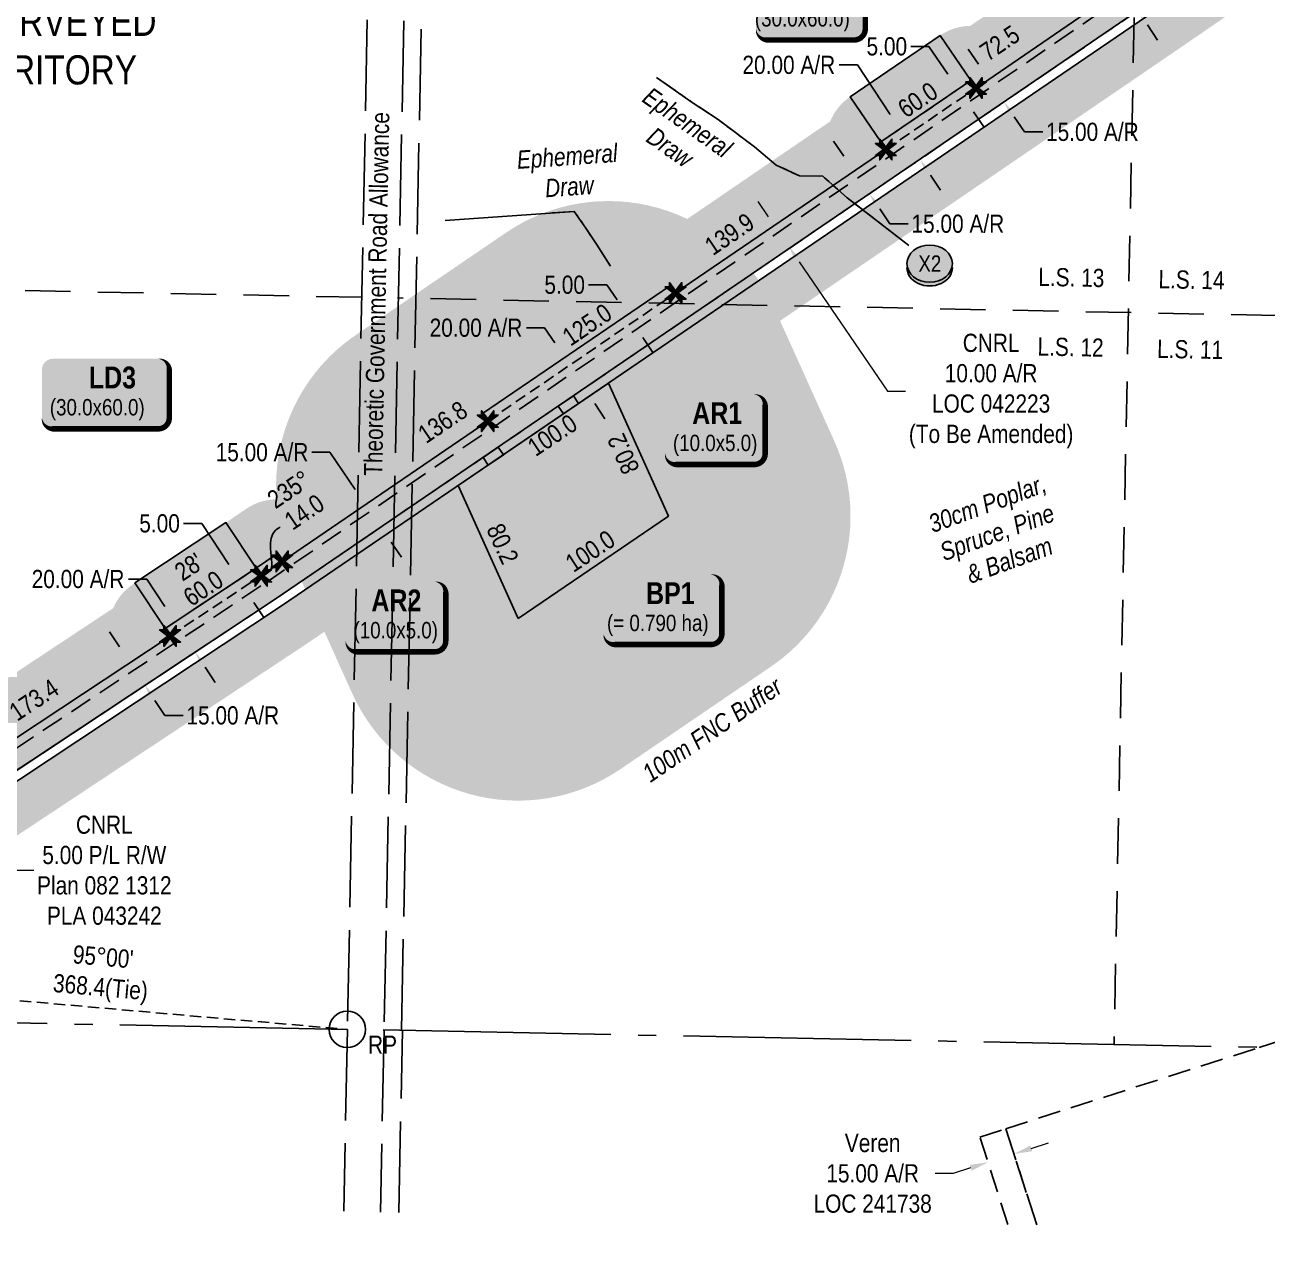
# Model space of a CAD drawing. Extents: x 410066 to 414393, y 6050610 to 6052437.
# Drawn here: x 410792 to 411474, y 6050610 to 6051281 of the extents above; entities that cross this region are included whole.
import ezdxf
from ezdxf.enums import TextEntityAlignment as Align

# ---------------------------------------------------------------- set-up
doc = ezdxf.new("R2010")
doc.units = 0
doc.header["$LTSCALE"] = 5
doc.header["$PDSIZE"] = 0.5
for name, pattern in [('foc-ACCESSROAD', [3.75, 2.5, -1.25]), ('foc-LSD', [8, 5, -3]), ('foc-QUARTERLINE', [33, 25, -3, 2, -3]), ('foc-TIELINE', [1.875, 1.25, -0.625]), ('foc-TOPO-ephemeral', [6.25, 3.125, -0.625, 0.625, -0.625, 0.625, -0.625]), ('foc-TRAV', [1.875, 1.25, -0.625]), ('foc-UNSURVEYED', [12.5, 10, -2.5])]:
    doc.linetypes.add(name, pattern=pattern)
doc.layers.get('Defpoints').update_dxf_attribs({"color": 9})
for name, color, linetype in [('35', 37, 'Continuous'), ('C-AR', 13, 'foc-ACCESSROAD'), ('C-RW', 13, 'Continuous'), ('F-AR', 190, 'foc-ACCESSROAD'), ('F-WS', 190, 'foc-ACCESSROAD'), ('L-BD', 7, 'Continuous'), ('L-BD1', 253, 'Continuous'), ('L-DESC', 3, 'Continuous'), ('L-MON', 1, 'Continuous'), ('L-QSEC', 8, 'foc-QUARTERLINE'), ('L-ROAD-T', 7, 'Continuous'), ('L-SECTION-LSD', 7, 'foc-LSD'), ('L-TIE', 7, 'foc-TIELINE'), ('L-USEC', 7, 'foc-UNSURVEYED'), ('P-BUFFER-H 30m', 51, 'Continuous'), ('P-BUFFER-T', 40, 'Continuous'), ('P-CROSSINGS', 250, 'Continuous'), ('P-PROPOSED', 10, 'Continuous'), ('P-PROPOSED-H', 21, 'Continuous'), ('P-TEMP-BLOCKS', 250, 'Continuous'), ('P-TEMP-H', 41, 'Continuous'), ('P-TEMP_BORROW PIT', 46, 'Continuous'), ('P-TEMP_LOG DECK', 46, 'Continuous'), ('P-TRAV', 4, 'foc-TRAV'), ('P-TXT', 4, 'Continuous'), ('P-WORKAREA', 113, 'Continuous'), ('P-WORKAREA-H', 111, 'Continuous'), ('T-BUSH-T', 110, 'Continuous'), ('T-DRAW', 143, 'foc-TOPO-ephemeral'), ('T-WATER', 160, 'Continuous')]:
    doc.layers.add(name, color=color, linetype=linetype)
for name, color, linetype, lineweight in [('C-AR-T', 13, 'Continuous', 9), ('C-RW-T', 13, 'Continuous', 9), ('F-AR-T', 190, 'Continuous', 9)]:
    doc.layers.add(name, color=color, linetype=linetype, lineweight=lineweight)
doc.styles.add('100L', font='ARIALN.TTF', dxfattribs={"height": 11})
doc.styles.add('80', font='ARIALN.TTF', dxfattribs={"height": 10})
doc.styles.add('80CG', font='ARIALN.TTF', dxfattribs={"height": 10})
doc.styles.add('80L', font='ARIALN.TTF', dxfattribs={"height": 10})
doc.styles.add('BOLD', font='ARIALNB.TTF')
doc.styles.add('Crossing', font='ARIALN.TTF', dxfattribs={"height": 10})
doc.styles.add('foc-LtypeFont', font='ARIALN.TTF', dxfattribs={"height": 7.35})
doc.linetypes.add('foc-TOPO-flowdirection-NOLINE', pattern='A,0,[">",foc-LtypeFont,S=0.3,R=0,X=0,Y=-0.945],-20,[">",foc-LtypeFont,S=0.3,R=0,X=0,Y=-0.945],0', length=20)
doc.dimstyles.new('Compass 5 000', dxfattribs={"dimscale": 5, "dimtxt": 9, "dimasz": 2, "dimexe": 0.2, "dimexo": 0.0625, "dimgap": 0.5, "dimtad": 0, "dimtih": 1, "dimtoh": 1, "dimzin": 0, "dimdsep": 46, "dimtxsty": '80CG', "dimcen": 0.1, "dimse1": 1, "dimse2": 1, "dimclrd": 256, "dimclrt": 256, "dimaunit": 1, "dimadec": 4, "dimazin": 0, "dimtfac": 0.06, "dimtofl": 0, "dimtmove": 0, "dimatfit": 1, "dimfxl": 0.2, "dimtolj": 1, "dimtzin": 0, "dimlwd": -1, "dimarcsym": 0})

# ---------------------------------------------------------------- blocks, each defined once
blk = doc.blocks.new('*U419')
at = {"layer": '35', "color": 3}
blk.add_circle((0, 0), 10, dxfattribs=at)
at = {"layer": '35', "color": 3, "style": '80'}
blk.add_attdef('RP_001', (11.42, -13.41), '', height=10, dxfattribs=at)
blk = doc.blocks.new('*D420')
at = {"layer": 'C-AR-T', "transparency": 16777216}
for p, q in [((411200.3, 6051175.63), (411194.67, 6051183.9)), ((411217.2, 6051150.85), (411265.61, 6051079.84)), ((411265.61, 6051079.84), (411275.61, 6051079.84))]:
    blk.add_line(p, q, dxfattribs=at)
for points in [[(411201.68, 6051176.57), (411198.92, 6051174.69), (411205.93, 6051167.37)], [(411218.58, 6051151.79), (411215.82, 6051149.91), (411211.57, 6051159.11)]]:
    blk.add_solid(points, dxfattribs=at)
at = {"layer": 'Defpoints', "color": 0, "transparency": 16777216}
for p in [(411266.15, 6051208.42), (411271.78, 6051200.16), (411205.93, 6051167.37)]:
    blk.add_point(p, dxfattribs=at)
at = {"layer": 'C-AR-T', "transparency": 16777216, "insert": (411322.62, 6051079.84), "char_height": 10, "attachment_point": 5, "style": '80CG'}
blk.add_mtext('\\A1;CNRL\\P10.00 A/R\\PLOC 042223\\P(To Be Amended)', dxfattribs=at)
blk = doc.blocks.new('*D421')
at = {"layer": 'C-RW-T', "transparency": 16777216}
for p, q in [((411517.27, 6051379.37), (411511.63, 6051387.63)), ((411531.35, 6051358.71), (411541.46, 6051343.88)), ((411541.46, 6051343.88), (411551.46, 6051343.88))]:
    blk.add_line(p, q, dxfattribs=at)
for points in [[(411518.64, 6051380.3), (411515.89, 6051378.43), (411522.9, 6051371.1)], [(411532.73, 6051359.65), (411529.97, 6051357.77), (411525.72, 6051366.97)]]:
    blk.add_solid(points, dxfattribs=at)
at = {"layer": 'Defpoints', "color": 0, "transparency": 16777216}
for p in [(411522.9, 6051371.1), (411340.46, 6051246.73), (411343.27, 6051242.6)]:
    blk.add_point(p, dxfattribs=at)
at = {"layer": 'C-RW-T', "transparency": 16777216, "insert": (411590.16, 6051343.88), "char_height": 10, "attachment_point": 5, "style": '80CG'}
blk.add_mtext('\\A1;CNRL\\P5.00 P/L R/W\\PPlan 082 1312\\PPLA 043242', dxfattribs=at)
blk = doc.blocks.new('*D440')
at = {"layer": 'C-RW-T', "transparency": 16777216}
for p, q in [((410754.96, 6050862.56), (410749.27, 6050870.79)), ((410769.17, 6050841.99), (410786.71, 6050816.61)), ((410786.71, 6050816.61), (410796.71, 6050816.61))]:
    blk.add_line(p, q, dxfattribs=at)
for points in [[(410756.33, 6050863.51), (410753.59, 6050861.61), (410760.64, 6050854.33)], [(410770.54, 6050842.94), (410767.8, 6050841.04), (410763.49, 6050850.22)]]:
    blk.add_solid(points, dxfattribs=at)
at = {"layer": 'Defpoints', "color": 0, "transparency": 16777216}
for p in [(410771.89, 6050862.11), (410774.74, 6050858), (410760.64, 6050854.33)]:
    blk.add_point(p, dxfattribs=at)
at = {"layer": 'C-RW-T', "transparency": 16777216, "insert": (410835.42, 6050816.61), "char_height": 10, "attachment_point": 5, "style": '80CG'}
blk.add_mtext('\\A1;CNRL \\P5.00 P/L R/W\\PPlan 082 1312\\PPLA 043242', dxfattribs=at)
blk = doc.blocks.new('*D441')
at = {"layer": 'Defpoints', "color": 0, "transparency": 16777216}
for p in [(411320.9, 6050656.21), (411322.65, 6050650.76), (411336.92, 6050655.34)]:
    blk.add_point(p, dxfattribs=at)
at = {"layer": 'F-AR-T', "transparency": 16777216}
for p, q in [((411344.7, 6050663.85), (411354.22, 6050666.9)), ((411311.38, 6050653.15), (411301.86, 6050650.09)), ((411301.86, 6050650.09), (411291.86, 6050650.09))]:
    blk.add_line(p, q, dxfattribs=at)
for points in [[(411344.19, 6050665.43), (411345.21, 6050662.26), (411335.17, 6050660.79)], [(411310.87, 6050654.74), (411311.89, 6050651.56), (411320.9, 6050656.21)]]:
    blk.add_solid(points, dxfattribs=at)
at = {"layer": 'F-AR-T', "transparency": 16777216, "insert": (411257.54, 6050650.09), "char_height": 10, "attachment_point": 5, "style": '80CG'}
blk.add_mtext('\\A1;Veren\\P15.00 A/R\\PLOC 241738', dxfattribs=at)
blk = doc.blocks.new('*D444')
at = {"layer": 'Defpoints', "color": 0, "transparency": 16777216}
for p in [(411358.67, 6051276.62), (411367.12, 6051264.22), (411321.25, 6051251.13)]:
    blk.add_point(p, dxfattribs=at)
at = {"layer": 'P-TXT', "transparency": 16777216}
for p, q in [((411315.62, 6051259.4), (411309.99, 6051267.66)), ((411335.33, 6051230.46), (411340.96, 6051222.2)), ((411340.96, 6051222.2), (411350.96, 6051222.2))]:
    blk.add_line(p, q, dxfattribs=at)
for points in [[(411317, 6051260.34), (411314.25, 6051258.46), (411321.25, 6051251.13)], [(411336.71, 6051231.4), (411333.96, 6051229.53), (411329.7, 6051238.73)]]:
    blk.add_solid(points, dxfattribs=at)
at = {"layer": 'P-TXT', "transparency": 16777216, "insert": (411378.25, 6051222.2), "char_height": 10, "attachment_point": 5, "style": '80CG'}
blk.add_mtext('\\A1;15.00 A/R', dxfattribs=at)
blk = doc.blocks.new('*D445')
at = {"layer": 'Defpoints', "color": 0, "transparency": 16777216}
for p in [(410900.66, 6050965.01), (410909.04, 6050952.37), (410849.27, 6050930.94)]:
    blk.add_point(p, dxfattribs=at)
at = {"layer": 'P-TXT', "transparency": 16777216}
for p, q in [((410843.75, 6050939.27), (410838.22, 6050947.6)), ((410863.18, 6050909.96), (410868.71, 6050901.63)), ((410868.71, 6050901.63), (410878.71, 6050901.63))]:
    blk.add_line(p, q, dxfattribs=at)
for points in [[(410845.14, 6050940.19), (410842.36, 6050938.35), (410849.27, 6050930.94)], [(410864.57, 6050910.88), (410861.79, 6050909.04), (410857.66, 6050918.3)]]:
    blk.add_solid(points, dxfattribs=at)
at = {"layer": 'P-TXT', "transparency": 16777216, "insert": (410905.99, 6050901.63), "char_height": 10, "attachment_point": 5, "style": '80CG'}
blk.add_mtext('\\A1;15.00 A/R', dxfattribs=at)
blk = doc.blocks.new('*U472')
at = {"true_color": 0xff8aff}
h = blk.add_hatch(color=211, dxfattribs=at)
edge = h.paths.add_edge_path()
edge.add_line((-24, -20), (24, -20))
edge.add_arc((24, -14), 6, 270, 360)
edge.add_line((30, -14), (30, 12.5))
edge.add_arc((24, 12.5), 6, 0, 90)
edge.add_line((24, 18.5), (-24, 18.5))
edge.add_arc((-24, 12.5), 6, 90, 180)
edge.add_line((-30, 12.5), (-30, -14))
edge.add_arc((-24, -14), 6, 180, 270)
at = {"color": 250, "flags": 128}
blk.add_lwpolyline([(-24, -20, 3, 3, 0), (24, -20, 3, 3, 0.414214), (30, -14, 3, 3, 0), (30, 12.5, 3, 0, 0.414214), (24, 18.5, 0, 0, 0), (-24, 18.5, 0, 0, 0.414214), (-30, 12.5, 0, 0, 0), (-30, -14, 0, 3, 0.414214)], format="xyseb", close=True, dxfattribs=at)
at = {"flags": 128}
blk.add_lwpolyline([(-23.25, -6.17, 0, 7.5, 0), (0, 0, 0, 0, 0)], format="xyseb", dxfattribs=at)
at = {"color": 250}
for tag, p, height, style in [('TEMP_AREA_W1_001', (-9.21, 2.24), 12, 'BOLD'), ('ENTER_TEXT_001', (-30.66, -12.62), 9, '80')]:
    blk.add_attdef(tag, p, '', height=height, dxfattribs=dict(at, style=style))
blk = doc.blocks.new('*U454')
at = {"true_color": 0xff8aff}
h = blk.add_hatch(color=211, dxfattribs=at)
edge = h.paths.add_edge_path()
edge.add_line((-29, -20), (29, -20))
edge.add_arc((29, -14), 6, 270, 360)
edge.add_line((35, -14), (35, 12.5))
edge.add_arc((29, 12.5), 6, 0, 90)
edge.add_line((29, 18.5), (-29, 18.5))
edge.add_arc((-29, 12.5), 6, 90, 180)
edge.add_line((-35, 12.5), (-35, -14))
edge.add_arc((-29, -14), 6, 180, 270)
at = {"color": 250, "flags": 128}
blk.add_lwpolyline([(-29, -20, 3, 3, 0), (29, -20, 3, 3, 0.414214), (35, -14, 3, 3, 0), (35, 12.5, 3, 0, 0.414214), (29, 18.5, 0, 0, 0), (-29, 18.5, 0, 0, 0.414214), (-35, 12.5, 0, 0, 0), (-35, -14, 0, 3, 0.414214)], format="xyseb", close=True, dxfattribs=at)
at = {"flags": 128}
blk.add_lwpolyline([(-23.25, -6.17, 0, 7.5, 0), (0, 0, 0, 0, 0)], format="xyseb", dxfattribs=at)
at = {"color": 250}
for tag, p, height, style in [('TEMP_AREA_W1_001', (-9.21, 2.24), 12, 'BOLD'), ('ENTER_TEXT_001', (-30.66, -12.62), 9, '80')]:
    blk.add_attdef(tag, p, '', height=height, dxfattribs=dict(at, style=style))
blk = doc.blocks.new('*U464')
h = blk.add_hatch(color=111)
edge = h.paths.add_edge_path()
edge.add_line((-21.5, -20), (21.5, -20))
edge.add_arc((21.5, -14), 6, 270, 360)
edge.add_line((27.5, -14), (27.5, 12.5))
edge.add_arc((21.5, 12.5), 6, 0, 90)
edge.add_line((21.5, 18.5), (-21.5, 18.5))
edge.add_arc((-21.5, 12.5), 6, 90, 180)
edge.add_line((-27.5, 12.5), (-27.5, -14))
edge.add_arc((-21.5, -14), 6, 180, 270)
at = {"flags": 128}
blk.add_lwpolyline([(-80.93, 12.66, 0, 7.5, 0), (0, 0, 0, 0, 0)], format="xyseb", dxfattribs=at)
at = {"color": 250, "flags": 128}
blk.add_lwpolyline([(-21.5, -20, 3, 3, 0), (21.5, -20, 3, 3, 0.414214), (27.5, -14, 3, 3, 0), (27.5, 12.5, 3, 0, 0.414214), (21.5, 18.5, 0, 0, 0), (-21.5, 18.5, 0, 0, 0.414214), (-27.5, 12.5, 0, 0, 0), (-27.5, -14, 0, 3, 0.414214)], format="xyseb", close=True, dxfattribs=at)
at = {"color": 250}
for tag, p, height, style in [('TEMP_AREA_W1_001', (-9.21, 2.24), 12, 'BOLD'), ('ENTER_TEXT_001', (-30.66, -12.62), 9, '80')]:
    blk.add_attdef(tag, p, '', height=height, dxfattribs=dict(at, style=style))
blk = doc.blocks.new('xing2')
h = blk.add_hatch(color=50)
h.dxf.hatch_style = 1
edge = h.paths.add_edge_path()
edge.add_ellipse((0, 0), major_axis=(-12.5, 0), ratio=0.816297, start_angle=0, end_angle=360)
h = blk.add_hatch(color=250)
h.dxf.hatch_style = 1
edge = h.paths.add_edge_path()
edge.add_ellipse((0, -2.05), major_axis=(-12.5, 0), ratio=0.816297, start_angle=0, end_angle=180)
edge.add_line((12.5, -2.05), (12.5, 0))
edge.add_ellipse((0, 0), major_axis=(-12.5, 0), ratio=0.816297, start_angle=0, end_angle=180, ccw=False)
edge.add_line((-12.5, 0), (-12.5, -2.05))
at = {"color": 250}
blk.add_ellipse((0, 0), major_axis=(-12.5, 0), ratio=0.816297, dxfattribs=at)
blk.add_ellipse((0, -2.05), major_axis=(-12.5, 0), ratio=0.816297, start_param=0, end_param=3.141593, dxfattribs=at)
at = {"color": 250, "style": 'Crossing'}
blk.add_attdef('CROSSING', text='', height=9, dxfattribs=at).set_placement((0.09, 0.02), align=Align.MIDDLE_CENTER)
at = {"color": 250, "style": 'Crossing', "flags": 1}
for tag, p in [('OWNER', (0.09, -12.49)), ('DESCRIPTION', (0.09, -25.77)), ('LOCATION', (0.09, -39.3)), ('DWG_REF', (0.09, -52.84))]:
    blk.add_attdef(tag, text='', height=9, dxfattribs=at).set_placement(p, align=Align.MIDDLE_CENTER)
blk = doc.blocks.new('*U479')
at = {"true_color": 0xff8aff}
h = blk.add_hatch(color=211, dxfattribs=at)
edge = h.paths.add_edge_path()
edge.add_line((-26.5, -20), (26.5, -20))
edge.add_arc((26.5, -14), 6, 270, 360)
edge.add_line((32.5, -14), (32.5, 12.5))
edge.add_arc((26.5, 12.5), 6, 0, 90)
edge.add_line((26.5, 18.5), (-26.5, 18.5))
edge.add_arc((-26.5, 12.5), 6, 90, 180)
edge.add_line((-32.5, 12.5), (-32.5, -14))
edge.add_arc((-26.5, -14), 6, 180, 270)
at = {"color": 250, "flags": 128}
blk.add_lwpolyline([(-26.5, -20, 3, 3, 0), (26.5, -20, 3, 3, 0.414214), (32.5, -14, 3, 3, 0), (32.5, 12.5, 3, 0, 0.414214), (26.5, 18.5, 0, 0, 0), (-26.5, 18.5, 0, 0, 0.414214), (-32.5, 12.5, 0, 0, 0), (-32.5, -14, 0, 3, 0.414214)], format="xyseb", close=True, dxfattribs=at)
at = {"flags": 128}
blk.add_lwpolyline([(-23.25, -6.17, 0, 7.5, 0), (0, 0, 0, 0, 0)], format="xyseb", dxfattribs=at)
at = {"color": 250}
for tag, p, height, style in [('TEMP_AREA_W1_001', (-9.21, 2.24), 12, 'BOLD'), ('ENTER_TEXT_001', (-30.66, -12.62), 9, '80')]:
    blk.add_attdef(tag, p, '', height=height, dxfattribs=dict(at, style=style))
blk = doc.blocks.new('*U477')
h = blk.add_hatch(color=111)
edge = h.paths.add_edge_path()
edge.add_line((-21.5, -20), (21.5, -20))
edge.add_arc((21.5, -14), 6, 270, 360)
edge.add_line((27.5, -14), (27.5, 12.5))
edge.add_arc((21.5, 12.5), 6, 0, 90)
edge.add_line((21.5, 18.5), (-21.5, 18.5))
edge.add_arc((-21.5, 12.5), 6, 90, 180)
edge.add_line((-27.5, 12.5), (-27.5, -14))
edge.add_arc((-21.5, -14), 6, 180, 270)
at = {"flags": 128}
blk.add_lwpolyline([(55.06, 87.55, 0, 7.5, 0), (0, 0, 0, 0, 0)], format="xyseb", dxfattribs=at)
at = {"color": 250, "flags": 128}
blk.add_lwpolyline([(-21.5, -20, 3, 3, 0), (21.5, -20, 3, 3, 0.414214), (27.5, -14, 3, 3, 0), (27.5, 12.5, 3, 0, 0.414214), (21.5, 18.5, 0, 0, 0), (-21.5, 18.5, 0, 0, 0.414214), (-27.5, 12.5, 0, 0, 0), (-27.5, -14, 0, 3, 0.414214)], format="xyseb", close=True, dxfattribs=at)
at = {"color": 250}
for tag, p, height, style in [('TEMP_AREA_W1_001', (-9.21, 2.24), 12, 'BOLD'), ('ENTER_TEXT_001', (-30.66, -12.62), 9, '80')]:
    blk.add_attdef(tag, p, '', height=height, dxfattribs=dict(at, style=style))
blk = doc.blocks.new('TEMP')
h = blk.add_hatch(color=255)
h.dxf.hatch_style = 1
h.paths.add_polyline_path([(0, 0.25), (-0.67, 1.15), (-0.67, 0.67), (-1.15, 0.67), (-0.25, 0), (-1.15, -0.67), (-0.67, -0.67), (-0.67, -1.15), (0, -0.25), (0.67, -1.15), (0.67, -0.67), (1.15, -0.67), (0.25, 0), (1.15, 0.67), (0.67, 0.67), (0.67, 1.15)])
h.paths.add_polyline_path([(0.57, 0.85), (0.57, 0.57), (0.85, 0.57), (0.08, 0), (0.85, -0.57), (0.57, -0.57), (0.57, -0.85), (0, -0.08), (-0.57, -0.85), (-0.57, -0.57), (-0.85, -0.57), (-0.08, 0), (-0.85, 0.57), (-0.57, 0.57), (-0.57, 0.85), (0, 0.08)], flags=16)
h = blk.add_hatch(color=1)
h.dxf.hatch_style = 1
h.paths.add_polyline_path([(0, 0.08), (-0.57, 0.85), (-0.57, 0.57), (-0.85, 0.57), (-0.08, 0), (-0.85, -0.57), (-0.57, -0.57), (-0.57, -0.85), (0, -0.08), (0.57, -0.85), (0.57, -0.57), (0.85, -0.57), (0.08, 0), (0.85, 0.57), (0.57, 0.57), (0.57, 0.85)])
at = {"color": 1}
for p, q in [((-0.08, 0), (0.08, 0)), ((0, 0.08), (0, -0.08))]:
    blk.add_line(p, q, dxfattribs=at)
at = {"color": 255, "flags": 128}
blk.add_lwpolyline([(-0.25, 0), (-1.15, 0.67), (-0.67, 0.67), (-0.67, 1.15), (0, 0.25), (0.67, 1.15), (0.67, 0.67), (1.15, 0.67), (0.25, 0), (1.15, -0.67), (0.67, -0.67), (0.67, -1.15), (0, -0.25), (-0.67, -1.15), (-0.67, -0.67), (-1.15, -0.67)], close=True, dxfattribs=at)
at = {"color": 1, "flags": 128}
blk.add_lwpolyline([(-0.08, 0), (-0.85, 0.57), (-0.57, 0.57), (-0.57, 0.85), (0, 0.08), (0.57, 0.85), (0.57, 0.57), (0.85, 0.57), (0.08, 0), (0.85, -0.57), (0.57, -0.57), (0.57, -0.85), (0, -0.08), (-0.57, -0.85), (-0.57, -0.57), (-0.85, -0.57)], close=True, dxfattribs=at)
blk = doc.blocks.new('*D481')
at = {"layer": 'Defpoints', "color": 0, "transparency": 16777216}
for p in [(410900.28, 6050970.33), (410874.25, 6050953.09), (410911.29, 6050953.71)]:
    blk.add_point(p, dxfattribs=at)
at = {"layer": 'P-TXT', "transparency": 16777216}
for p, q in [((410858.7, 6050976.56), (410848.7, 6050976.56)), ((410868.72, 6050961.43), (410858.7, 6050976.56)), ((410890.78, 6050928.13), (410896.3, 6050919.79))]:
    blk.add_line(p, q, dxfattribs=at)
for points in [[(410870.11, 6050962.35), (410867.33, 6050960.5), (410874.25, 6050953.09)], [(410892.17, 6050929.05), (410889.39, 6050927.21), (410885.25, 6050936.47)]]:
    blk.add_solid(points, dxfattribs=at)
at = {"layer": 'P-TXT', "transparency": 16777216, "insert": (410820.97, 6050976.56), "char_height": 10, "attachment_point": 5, "style": '80CG'}
blk.add_mtext('\\A1;20.00 A/R', dxfattribs=at)
blk = doc.blocks.new('*D482')
at = {"layer": 'Defpoints', "color": 0, "transparency": 16777216}
for p in [(411171.88, 6051153.23), (411182.89, 6051136.6), (411088.39, 6051097.93)]:
    blk.add_point(p, dxfattribs=at)
at = {"layer": 'P-TXT', "transparency": 16777216}
for p, q in [((411077.34, 6051114.6), (411067.34, 6051114.6)), ((411082.86, 6051106.27), (411077.34, 6051114.6)), ((411104.92, 6051072.97), (411110.44, 6051064.63))]:
    blk.add_line(p, q, dxfattribs=at)
for points in [[(411084.25, 6051107.19), (411081.47, 6051105.35), (411088.39, 6051097.93)], [(411106.3, 6051073.89), (411103.53, 6051072.05), (411099.39, 6051081.31)]]:
    blk.add_solid(points, dxfattribs=at)
at = {"layer": 'P-TXT', "transparency": 16777216, "insert": (411039.61, 6051114.6), "char_height": 10, "attachment_point": 5, "style": '80CG'}
blk.add_mtext('\\A1;20.00 A/R', dxfattribs=at)
blk = doc.blocks.new('*D483')
at = {"layer": 'Defpoints', "color": 0, "transparency": 16777216}
for p in [(411288.16, 6051233.72), (411272.73, 6051223.5), (411299.17, 6051217.1)]:
    blk.add_point(p, dxfattribs=at)
at = {"layer": 'P-TXT', "transparency": 16777216}
for p, q in [((411249.22, 6051258.99), (411239.22, 6051258.99)), ((411267.21, 6051231.84), (411249.22, 6051258.99)), ((411289.26, 6051198.54), (411294.78, 6051190.2))]:
    blk.add_line(p, q, dxfattribs=at)
for points in [[(411268.59, 6051232.76), (411265.82, 6051230.92), (411272.73, 6051223.5)], [(411290.65, 6051199.46), (411287.87, 6051197.62), (411283.73, 6051206.88)]]:
    blk.add_solid(points, dxfattribs=at)
at = {"layer": 'P-TXT', "transparency": 16777216, "insert": (411211.48, 6051258.99), "char_height": 10, "attachment_point": 5, "style": '80CG'}
blk.add_mtext('\\A1;20.00 A/R', dxfattribs=at)
blk = doc.blocks.new('*D484')
at = {"layer": 'Defpoints', "color": 0, "transparency": 16777216}
for p in [(411391.99, 6051305.99), (411397.01, 6051309.32), (411408.02, 6051292.7)]:
    blk.add_point(p, dxfattribs=at)
at = {"layer": 'P-TXT', "transparency": 16777216}
for p, q in [((411375.87, 6051330.33), (411365.87, 6051330.33)), ((411386.47, 6051314.33), (411375.87, 6051330.33)), ((411408.52, 6051281.03), (411414.04, 6051272.7))]:
    blk.add_line(p, q, dxfattribs=at)
for points in [[(411387.86, 6051315.25), (411385.08, 6051313.41), (411391.99, 6051305.99)], [(411409.91, 6051281.95), (411407.13, 6051280.11), (411403, 6051289.37)]]:
    blk.add_solid(points, dxfattribs=at)
at = {"layer": 'P-TXT', "transparency": 16777216, "insert": (411338.14, 6051330.33), "char_height": 10, "attachment_point": 5, "style": '80CG'}
blk.add_mtext('\\A1;20.00 A/R', dxfattribs=at)
blk = doc.blocks.new('*D486')
at = {"layer": 'Defpoints', "color": 0, "transparency": 16777216}
for p in [(410978.84, 6051017.61), (410980.66, 6051018.86), (410989.18, 6051006.37)]:
    blk.add_point(p, dxfattribs=at)
at = {"layer": 'P-TXT', "transparency": 16777216}
for p, q in [((410959.34, 6051046.21), (410949.34, 6051046.21)), ((410973.2, 6051025.87), (410959.34, 6051046.21)), ((410992.98, 6050996.86), (410998.62, 6050988.6))]:
    blk.add_line(p, q, dxfattribs=at)
for points in [[(410974.58, 6051026.81), (410971.83, 6051024.93), (410978.84, 6051017.61)], [(410994.36, 6050997.8), (410991.61, 6050995.92), (410987.35, 6051005.13)]]:
    blk.add_solid(points, dxfattribs=at)
at = {"layer": 'P-TXT', "transparency": 16777216, "insert": (410922.05, 6051046.21), "char_height": 10, "attachment_point": 5, "style": '80CG'}
blk.add_mtext('\\A1;15.00 A/R', dxfattribs=at)
blk = doc.blocks.new('*D487')
at = {"layer": 'Defpoints', "color": 0, "transparency": 16777216}
for p in [(411247.18, 6051200.55), (411255.64, 6051188.15), (411255.77, 6051188.24)]:
    blk.add_point(p, dxfattribs=at)
at = {"layer": 'P-TXT', "transparency": 16777216}
for p, q in [((411241.68, 6051208.9), (411236.04, 6051217.16)), ((411261.41, 6051179.98), (411267.04, 6051171.72)), ((411267.04, 6051171.72), (411277.04, 6051171.72))]:
    blk.add_line(p, q, dxfattribs=at)
for points in [[(411243.06, 6051209.84), (411240.3, 6051207.96), (411247.32, 6051200.64)], [(411262.79, 6051180.92), (411260.03, 6051179.04), (411255.77, 6051188.24)]]:
    blk.add_solid(points, dxfattribs=at)
at = {"layer": 'P-TXT', "transparency": 16777216, "insert": (411304.33, 6051171.72), "char_height": 10, "attachment_point": 5, "style": '80CG'}
blk.add_mtext('\\A1;15.00 A/R', dxfattribs=at)
blk = doc.blocks.new('*D489')
at = {"layer": 'Defpoints', "color": 0, "transparency": 16777216}
for p in [(411122.74, 6051121.68), (411121.03, 6051120.52), (411123.85, 6051116.39)]:
    blk.add_point(p, dxfattribs=at)
at = {"layer": 'P-TXT', "transparency": 16777216}
for p, q in [((411111.46, 6051138.2), (411101.46, 6051138.2)), ((411117.1, 6051129.94), (411111.46, 6051138.2)), ((411131.19, 6051109.29), (411136.82, 6051101.03))]:
    blk.add_line(p, q, dxfattribs=at)
for points in [[(411118.48, 6051130.88), (411115.72, 6051129), (411122.74, 6051121.68)], [(411132.56, 6051110.23), (411129.81, 6051108.35), (411125.55, 6051117.55)]]:
    blk.add_solid(points, dxfattribs=at)
at = {"layer": 'P-TXT', "transparency": 16777216, "insert": (411088.33, 6051138.2), "char_height": 10, "attachment_point": 5, "style": '80CG'}
blk.add_mtext('\\A1;5.00', dxfattribs=at)
blk = doc.blocks.new('*D490')
at = {"layer": 'Defpoints', "color": 0, "transparency": 16777216}
for p in [(411303.25, 6051244.83), (411304.48, 6051245.67), (411306.07, 6051240.7)]:
    blk.add_point(p, dxfattribs=at)
at = {"layer": 'P-TXT', "transparency": 16777216}
for p, q in [((411288.45, 6051269.16), (411278.45, 6051269.16)), ((411298.85, 6051253.93), (411288.45, 6051269.16)), ((411312.93, 6051233.28), (411318.56, 6051225.01))]:
    blk.add_line(p, q, dxfattribs=at)
for points in [[(411300.22, 6051254.87), (411297.47, 6051252.99), (411304.48, 6051245.67)], [(411314.31, 6051234.21), (411311.55, 6051232.34), (411307.3, 6051241.54)]]:
    blk.add_solid(points, dxfattribs=at)
at = {"layer": 'P-TXT', "transparency": 16777216, "insert": (411265.32, 6051269.16), "char_height": 10, "attachment_point": 5, "style": '80CG'}
blk.add_mtext('\\A1;5.00', dxfattribs=at)
blk = doc.blocks.new('*D493')
at = {"layer": 'Defpoints', "color": 0, "transparency": 16777216}
for p in [(410908.94, 6050976.03), (410909.34, 6050976.29), (410911.69, 6050971.87)]:
    blk.add_point(p, dxfattribs=at)
at = {"layer": 'P-TXT', "transparency": 16777216}
for p, q in [((410888.91, 6051007.13), (410878.91, 6051007.13)), ((410903.81, 6050984.63), (410888.91, 6051007.13)), ((410917.62, 6050963.79), (410923.14, 6050955.46))]:
    blk.add_line(p, q, dxfattribs=at)
for points in [[(410905.2, 6050985.55), (410902.43, 6050983.71), (410909.34, 6050976.29)], [(410919.01, 6050964.71), (410916.23, 6050962.87), (410912.09, 6050972.13)]]:
    blk.add_solid(points, dxfattribs=at)
at = {"layer": 'P-TXT', "transparency": 16777216, "insert": (410865.77, 6051007.13), "char_height": 10, "attachment_point": 5, "style": '80CG'}
blk.add_mtext('\\A1;5.00', dxfattribs=at)

msp = doc.modelspace()

# ---------------------------------------------------------------- hatches: boundary and pattern name
at = {"layer": 'P-BUFFER-H 30m'}
h = msp.add_hatch(color=256, dxfattribs=at)
h.dxf.hatch_style = 1
edge = h.paths.add_edge_path()
edge.add_line((411765.666, 6051491.451), (411735.601, 6051500.169))
edge.add_line((411735.601, 6051500.169), (411715.73, 6051496.976))
edge.add_line((411715.73, 6051496.976), (411408.013, 6051285.628))
edge.add_line((411408.013, 6051285.628), (410932.806, 6050961.863))
edge.add_line((410932.806, 6050961.863), (410586.009, 6050732.175))
edge.add_arc((410607.771, 6050752.806), 29.987, 223.472229, 303.472716)
edge.add_line((410624.31, 6050727.793), (410753.82, 6050813.425))
edge.add_line((410753.82, 6050813.425), (410946.47, 6050940.94))
edge.add_arc((410929.919, 6050965.946), 29.987, 303.500641, 304.301136)
edge.add_line((410946.818, 6050941.174), (411421.845, 6051265.23))
edge.add_arc((411404.946, 6051290.001), 29.987, 304.301136, 304.430362)
edge.add_line((411421.901, 6051265.268), (411729.127, 6051475.869))
edge.add_line((411729.127, 6051475.869), (411745.642, 6051478.585))
edge.add_arc((411740.776, 6051508.175), 29.987, 279.339796, 326.103944)
edge = h.paths.add_edge_path()
edge.add_line((411690.761, 6051540.96), (411711.661, 6051528.982))
edge.add_line((411711.661, 6051528.982), (411720.9, 6051525.315))
edge.add_line((411720.9, 6051525.315), (411712.899, 6051519.817))
edge.add_line((411712.899, 6051519.817), (411708.125, 6051521.793))
edge.add_line((411708.125, 6051521.793), (411683.457, 6051535.93))
edge.add_line((411683.457, 6051535.93), (411638.946, 6051505.278))
edge.add_arc((411639.467, 6051475.296), 29.987, 90.995307, 124.496561)
edge.add_line((411622.483, 6051500.01), (411568.937, 6051463.213))
edge.add_arc((411585.92, 6051438.499), 29.987, 124.496561, 158.04599)
edge.add_line((411558.107, 6051449.71), (411449.272, 6051374.941))
edge.add_arc((411449.76, 6051344.958), 29.987, 90.93138, 124.515615)
edge.add_line((411432.768, 6051369.666), (411376.57, 6051331.02))
edge.add_line((411376.57, 6051331.02), (411354.608, 6051316.161))
edge.add_arc((411371.412, 6051291.325), 29.987, 124.080941, 157.858446)
edge.add_line((411343.636, 6051302.626), (411311.129, 6051280.451))
edge.add_arc((411311.519, 6051250.467), 29.987, 90.743826, 124.294164)
edge.add_line((411294.623, 6051275.24), (411245.078, 6051241.45))
edge.add_arc((411261.974, 6051216.677), 29.987, 124.294164, 157.861431)
edge.add_line((411234.198, 6051227.977), (411146.063, 6051167.847))
edge.add_arc((411146.454, 6051137.862), 29.987, 90.746817, 124.301136)
edge.add_line((411129.555, 6051162.634), (411026.34, 6051092.222))
edge.add_arc((411043.239, 6051067.451), 29.987, 124.301136, 157.858446)
edge.add_line((411015.463, 6051078.752), (410929.914, 6051020.393))
edge.add_arc((410930.304, 6050990.408), 29.987, 90.743826, 124.301136)
edge.add_line((410913.405, 6051015.18), (410902.046, 6051007.432))
edge.add_line((410902.046, 6051007.432), (410851.403, 6050973.925))
edge.add_arc((410867.949, 6050948.916), 29.987, 123.489417, 157.046726)
edge.add_line((410840.337, 6050960.611), (410724.26, 6050883.812))
edge.add_arc((410724.224, 6050853.825), 29.987, 89.932107, 123.489417)
edge.add_line((410707.678, 6050878.833), (410661.829, 6050848.499))
edge.add_arc((410678.375, 6050823.49), 29.987, 123.489417, 157.046726)
edge.add_line((410650.763, 6050835.184), (410582.952, 6050790.319))
edge.add_arc((410599.498, 6050765.311), 29.987, 123.489417, 213.489417)
edge.add_line((410574.489, 6050748.765), (410582.762, 6050736.26))
edge.add_arc((410607.771, 6050752.806), 29.987, 213.489416, 213.697065)
edge.add_line((410582.822, 6050736.17), (410607.771, 6050752.806))
edge.add_line((410607.771, 6050752.806), (410929.919, 6050965.946))
edge.add_line((410929.919, 6050965.946), (411404.946, 6051290.001))
edge.add_line((411404.946, 6051290.001), (411717.676, 6051504.375))
edge.add_line((411717.676, 6051504.375), (411735.93, 6051507.376))
edge.add_line((411735.93, 6051507.376), (411768.914, 6051497.809))
edge.add_arc((411740.776, 6051508.175), 29.987, 339.778249, 403.457216)
edge.add_arc((411732.571, 6051527.862), 29.987, 1.791341, 67.288376)
edge.add_line((411744.148, 6051555.524), (411739.199, 6051557.596))
edge.add_arc((411727.622, 6051529.934), 29.987, 67.288376, 124.552608)
edge.add_line((411710.614, 6051554.631), (411690.761, 6051540.96))
h = msp.add_hatch(color=256, dxfattribs=at)
h.dxf.hatch_style = 1
edge = h.paths.add_edge_path()
edge.add_line((410971.601, 6050913.76), (410938.648, 6050986.856))
edge.add_arc((411029.812, 6051027.955), 100, 124.267042, 204.267042, ccw=False)
edge.add_line((410973.507, 6051110.597), (411056.112, 6051166.877))
edge.add_arc((411112.417, 6051084.235), 100, 24.267042, 124.267042, ccw=False)
edge.add_line((411203.581, 6051125.334), (411236.535, 6051052.238))
edge.add_arc((411145.371, 6051011.139), 100, -55.732958, 24.267042, ccw=False)
edge.add_line((411201.676, 6050928.497), (411119.07, 6050872.217))
edge.add_arc((411062.765, 6050954.859), 100, 204.267042, 304.267042, ccw=False)
at = {"layer": 'P-PROPOSED-H'}
h = msp.add_hatch(color=256, dxfattribs=at)
h.dxf.hatch_style = 1
h.paths.add_polyline_path([(410599.498, 6050765.311), (410607.771, 6050752.806), (410737.281, 6050838.439), (410929.919, 6050965.946), (411404.946, 6051290.001), (411717.676, 6051504.375), (411740.776, 6051508.175), (411718.403, 6051517.538), (411732.571, 6051527.862), (411729.08, 6051530.936), (411642.297, 6051471.177), (411639.467, 6051475.296), (411585.92, 6051438.499), (411588.75, 6051434.38), (411452.585, 6051340.836), (411449.76, 6051344.958), (411393.468, 6051306.247), (411371.412, 6051291.325), (411374.228, 6051287.196), (411314.335, 6051246.338), (411311.519, 6051250.467), (411261.974, 6051216.677), (411264.787, 6051212.546), (411149.27, 6051133.734), (411146.454, 6051137.862), (411043.239, 6051067.451), (411046.055, 6051063.322), (410933.12, 6050986.28), (410930.304, 6050990.408), (410918.77, 6050982.54), (410868.782, 6050949.467), (410871.54, 6050945.299), (410726.982, 6050849.657), (410724.224, 6050853.825), (410678.375, 6050823.49), (410681.133, 6050819.322)])
at = {"layer": 'P-TEMP-H'}
h = msp.add_hatch(color=256, dxfattribs=at)
h.dxf.hatch_style = 1
h.paths.add_polyline_path([(411261.974, 6051216.677), (411311.519, 6051250.467), (411294.623, 6051275.24), (411245.092, 6051241.46)])
h = msp.add_hatch(color=256, dxfattribs=at)
h.dxf.hatch_style = 1
h.paths.add_polyline_path([(411062.765, 6050954.859), (411029.812, 6051027.955), (411112.417, 6051084.235), (411145.371, 6051011.139)])
h = msp.add_hatch(color=256, dxfattribs=at)
h.dxf.hatch_style = 1
h.paths.add_polyline_path([(410868.782, 6050949.467), (410918.78, 6050982.586), (410902.221, 6051007.585), (410852.223, 6050974.467)])
at = {"layer": 'P-WORKAREA-H'}
h = msp.add_hatch(color=256, dxfattribs=at)
h.dxf.hatch_style = 1
h.paths.add_polyline_path([(411095.936, 6051073.006), (411093.1, 6051077.266), (411084.843, 6051071.633), (411087.675, 6051067.378)])
h = msp.add_hatch(color=256, dxfattribs=at)
h.dxf.hatch_style = 1
h.paths.add_polyline_path([(411051.769, 6051049.07), (411054.633, 6051044.866), (411046.373, 6051039.238), (411043.512, 6051043.437)])

# ---------------------------------------------------------------- linework, layer by layer
at = {"layer": 'F-AR'}
msp.add_lwpolyline([(411331.845, 6050622.104), (411316.452, 6050670.059), (411330.728, 6050674.642), (411347.693, 6050621.789)], dxfattribs=at)
at = {"layer": 'F-WS'}
msp.add_lwpolyline([(411347.693, 6050621.789), (411330.728, 6050674.642), (411469.945, 6050719.323), (411607.05, 6050763.339), (411622.147, 6050716.302), (411654.442, 6050615.695)], dxfattribs=at)
at = {"layer": 'L-QSEC', "flags": 128}
msp.add_lwpolyline([(410968.988, 6050729.146), (410532.247, 6050737.828)], dxfattribs=at)
at = {"layer": 'L-QSEC'}
msp.add_lwpolyline([(410988.67, 6050728.897), (411756.884, 6050713.629)], dxfattribs=at)
at = {"layer": 'L-SECTION-LSD'}
msp.add_line((410976.872, 6051131.397), (410173.553, 6051147.288), dxfattribs=at)
at = {"layer": 'L-SECTION-LSD', "flags": 128}
for points in [[(411405.863, 6051525.082), (411390.171, 6050720.925)], [(411799.504, 6051115.025), (410996.53, 6051130.982)]]:
    msp.add_lwpolyline(points, dxfattribs=at)
at = {"layer": 'L-TIE'}
msp.add_line((410602.187, 6050761.238), (410968.988, 6050729.146), dxfattribs=at)
at = {"layer": 'L-USEC'}
for p, q in [((410984.757, 6051533.647), (410968.988, 6050729.147)), ((411004.879, 6051533.253), (410989.11, 6050728.747)), ((410998.708, 6050728.714), (411014.471, 6051532.866)), ((410968.988, 6050729.146), (410967.03, 6050629.284)), ((410989.11, 6050728.746), (410987.152, 6050628.886)), ((410997.2, 6050628.687), (410999.158, 6050728.546))]:
    msp.add_line(p, q, dxfattribs=at)
at = {"layer": 'P-TEMP_BORROW PIT', "flags": 128}
msp.add_lwpolyline([(411062.765, 6050954.859), (411029.812, 6051027.955), (411112.417, 6051084.235), (411145.371, 6051011.139)], close=True, dxfattribs=at)
at = {"layer": 'P-TEMP_LOG DECK', "flags": 128}
for points in [[(411261.974, 6051216.677), (411311.519, 6051250.467), (411294.623, 6051275.24), (411245.092, 6051241.46)], [(410868.782, 6050949.467), (410918.78, 6050982.586), (410902.221, 6051007.585), (410852.223, 6050974.467)]]:
    msp.add_lwpolyline(points, close=True, dxfattribs=at)
at = {"layer": 'P-TRAV'}
msp.add_line((411046.055, 6051063.322), (411149.27, 6051133.734), dxfattribs=at)
at = {"layer": 'P-TRAV', "flags": 128}
for points in [[(411261.971, 6051216.675), (411311.519, 6051250.467)], [(411264.787, 6051212.546), (411314.335, 6051246.338)], [(410868.782, 6050949.467), (410918.77, 6050982.54), (410930.304, 6050990.408)], [(410871.54, 6050945.299), (410920.724, 6050977.841), (410933.12, 6050986.28)]]:
    msp.add_lwpolyline(points, dxfattribs=at)
at = {"layer": 'P-WORKAREA'}
for points in [[(411095.936, 6051073.006), (411093.1, 6051077.266), (411084.843, 6051071.633), (411087.675, 6051067.378)], [(411051.769, 6051049.07), (411054.633, 6051044.866), (411046.373, 6051039.238), (411043.512, 6051043.437)]]:
    msp.add_lwpolyline(points, close=True, dxfattribs=at)
at = {"layer": 'T-DRAW', "flags": 128}
for points in [[(411277.444, 6051159.878), (411243.546, 6051186.045), (411230.155, 6051197.862), (411217.363, 6051198.031), (411204.459, 6051204.021), (411192.549, 6051213.941), (411172.616, 6051229.035), (411158.444, 6051238.451), (411138.831, 6051252.185)], [(411081.482, 6051177.704), (411093.612, 6051178.568), (411099.938, 6051169.373), (411105.858, 6051160.502), (411113.46, 6051148.456)]]:
    msp.add_lwpolyline(points, dxfattribs=at)
at = {"layer": 'T-DRAW', "linetype": 'foc-TOPO-flowdirection-NOLINE', "flags": 128}
for points in [[(411277.444, 6051159.878), (411243.546, 6051186.045), (411230.155, 6051197.862), (411217.363, 6051198.031), (411204.459, 6051204.021), (411192.549, 6051213.941), (411172.616, 6051229.035), (411158.444, 6051238.451), (411138.831, 6051252.185)], [(411113.46, 6051148.456), (411105.858, 6051160.502), (411099.938, 6051169.373), (411093.612, 6051178.568), (411022.613, 6051173.506)]]:
    msp.add_lwpolyline(points, dxfattribs=at)

# ---------------------------------------------------------------- block references
at = {"layer": 'L-BD', "color": 3}
msp.add_blockref('*U419', (410968.895, 6050729.208), dxfattribs=at).add_auto_attribs({'RP_001': 'RP'})
at = {"layer": 'L-MON', "xscale": 4.997799999999992, "yscale": 4.997799999999992, "zscale": 4.997799999999992}
for p in [(411314.335, 6051246.338), (411264.787, 6051212.546), (410933.12, 6050986.28), (410871.54, 6050945.299)]:
    msp.add_blockref('TEMP', p, dxfattribs=at)
at = {"layer": 'L-MON', "color": 6, "xscale": 4.997799999999997, "yscale": 4.997799999999997, "zscale": 4.997799999999997}
for p in [(411149.27, 6051133.734), (411046.055, 6051063.322)]:
    msp.add_blockref('TEMP', p, dxfattribs=at)
at = {"layer": 'L-MON', "color": 2, "xscale": 4.999999999999995, "yscale": 4.999999999999995, "zscale": 4.999999999999995}
msp.add_blockref('TEMP', (410921.557, 6050978.392), dxfattribs=at)
at = {"layer": 'P-CROSSINGS'}
msp.add_blockref('xing2', (411288.857, 6051149.848), dxfattribs=at).add_auto_attribs({'CROSSING': 'X2'})
at = {"layer": 'P-TEMP-BLOCKS', "xscale": 0.99956, "yscale": 0.99956, "zscale": 0.99956}
for name, p, values in [('*U472', (411223.483, 6051292.72), {'TEMP_AREA_W1_001': 'LD2', 'ENTER_TEXT_001': '(30.0x60.0)'}), ('*U454', (410836.121, 6051079.097), {'TEMP_AREA_W1_001': 'LD3', 'ENTER_TEXT_001': '(30.0x60.0)'}), ('*U479', (411142.219, 6050960.598), {'TEMP_AREA_W1_001': 'BP1', 'ENTER_TEXT_001': '(= 0.790 ha)'})]:
    msp.add_blockref(name, p, dxfattribs=at).add_auto_attribs(values)
at = {"layer": 'P-TEMP-BLOCKS'}
ref = msp.add_blockref('*U464', (411171.009, 6051059.495), dxfattribs=dict(at, xscale=0.99956, yscale=0.99956, zscale=0.99956))
ref.add_attrib('TEMP_AREA_W1_001', 'AR1', (411158.389, 6051061.738), dxfattribs={"layer": '0', "color": 250, "height": 11.9947, "style": 'BOLD'})
ref.add_attrib('ENTER_TEXT_001', '(10.0x5.0)', (411147.814, 6051046.876), dxfattribs={"layer": '0', "color": 250, "height": 8.996, "style": '80'})
ref = msp.add_blockref('*U477', (410995.526, 6050956.62), dxfattribs=dict(at, xscale=0.99956, yscale=0.99956, zscale=0.99956))
ref.add_attrib('TEMP_AREA_W1_001', 'AR2', (410982.132, 6050958.863), dxfattribs={"layer": '0', "color": 250, "height": 11.9947, "style": 'BOLD'})
ref.add_attrib('ENTER_TEXT_001', '(10.0x5.0)', (410972.33, 6050944.002), dxfattribs={"layer": '0', "color": 250, "height": 8.996, "style": '80'})

# ---------------------------------------------------------------- texts
at = {"layer": 'L-BD', "style": '80L'}
for s, height, p in [('72.5', 9.9912, (411327.346, 6051271.056)), ('60.0', 9.9956, (411282.311, 6051239.867)), ('139.9', 9.9956, (411178.831, 6051166.108)), ('125.0', 9.9956, (411100.626, 6051116.329)), ('136.8', 9.9956, (411021.286, 6051062.864)), ('235°', 9.9956, (410936.877, 6051025.866)), ('14.0', 9.9956, (410945.276, 6051013.446))]:
    msp.add_text(s, height=height, rotation=34.0659, dxfattribs=at).set_placement(p, align=Align.MIDDLE)
at = {"layer": 'L-BD', "insert": (410835.223, 6050774.077), "char_height": 9.9956, "width": 58.65507, "attachment_point": 2, "rotation": 354.999787, "style": '80L'}
msp.add_mtext("95°00'\\P368.4(Tie) ", dxfattribs=at)
at = {"layer": 'L-BD1', "style": '80L'}
for s, p in [("28'", (410881.869, 6050983.357)), ('60.0', (410889.737, 6050971.484)), ('173.4', (410796.746, 6050910.256))]:
    msp.add_text(s, height=9.9957, rotation=33.5306, dxfattribs=at).set_placement(p, align=Align.MIDDLE)
at = {"layer": 'L-DESC', "color": 3, "insert": (410800.439, 6051269.516), "char_height": 15.99996, "attachment_point": 5, "style": '80L'}
msp.add_mtext_dynamic_manual_height_columns('UNSURVEYED TERRITORY', width=126.41375, gutter_width=47.5, heights=[0], dxfattribs=at)
at = {"layer": 'L-ROAD-T', "style": '80L'}
msp.add_text('Theoretic Government Road Allowance', height=9.9956, rotation=88.856077, dxfattribs=at).set_placement((410985.037, 6051133.205), align=Align.MIDDLE_CENTER)
at = {"layer": 'P-BUFFER-T', "insert": (411129.026, 6050872.217), "char_height": 9.99561, "attachment_point": 1, "rotation": 34.496561, "style": '80L'}
msp.add_mtext_dynamic_manual_height_columns('\\pi0.9187;{\\fArial Narrow|b0|i1|c0|p34;100m FNC Buffer}', width=90.22292, gutter_width=50, heights=[0], dxfattribs=at)
at = {"layer": 'P-TEMP_BORROW PIT', "style": '80L'}
for s, rotation, p in [('100.0', 33.5306, (411081.557, 6051055.665)), ('80.2', 114.267042, (411120.578, 6051045.294)), ('80.2', 294.267042, (411054.269, 6050995.962)), ('100.0', 33.5306, (411102.327, 6050991.959))]:
    msp.add_text(s, height=9.9957, rotation=rotation, dxfattribs=at).set_placement(p, align=Align.MIDDLE)
at = {"layer": 'T-BUSH-T', "insert": (411286.774, 6051011.075), "char_height": 9.99561, "attachment_point": 1, "rotation": 20, "style": '80L'}
msp.add_mtext_dynamic_manual_height_columns('\\pi0.3637;{\\fArial Narrow|b0|i1|c0|p34;30cm Poplar, \\P\\pi0.97053;Spruce, Pine\\P\\pi7.2059; & Balsam}', width=66.408, gutter_width=50, heights=[0], dxfattribs=at)
at = {"layer": 'T-WATER', "char_height": 9.99563, "width": 55.95548, "attachment_point": 2, "style": '80L'}
for insert, rotation in [((411158.614, 6051231.516), 324.999766), ((411089.338, 6051213.802), 4.078601)]:
    msp.add_mtext('{\\fArial Narrow|b0|i1|c0|p34;Ephemeral \\PDraw}', dxfattribs=dict(at, insert=insert, rotation=rotation))

# ---------------------------------------------------------------- dimensions: what is measured, and where the dimension line sits
at = {"layer": 'C-RW-T'}
for base, p1, p2, angle, text, picture, middle in [((411522.899, 6051371.103), (411343.275, 6051242.597), (411340.459, 6051246.728), 124.283511, 'CNRL\\P5.00 P/L R/W\\PPlan 082 1312\\PPLA 043242', '*D421', (411590.163, 6051343.879)), ((410760.642, 6050854.333), (410774.739, 6050857.995), (410771.895, 6050862.11), 124.649097, 'CNRL \\P5.00 P/L R/W\\PPlan 082 1312\\PPLA 043242', '*D440', (410835.416, 6050816.611))]:
    dim = msp.add_linear_dim(base=base, p1=p1, p2=p2, angle=angle, text=text, dimstyle='Compass 5 000', dxfattribs=at)
    dim.commit()
    dim.dimension.update_dxf_attribs({"geometry": picture, "text_midpoint": middle, "dimtype": 161})
at = {"layer": 'F-AR-T'}
dim = msp.add_linear_dim(base=(411320.899, 6050656.206), p1=(411336.923, 6050655.342), p2=(411322.647, 6050650.759), angle=197.79611, text='Veren\\P15.00 A/R\\PLOC 241738', dimstyle='Compass 5 000', dxfattribs=at)
dim.commit()
dim.dimension.update_dxf_attribs({"geometry": '*D441', "text_midpoint": (411257.541, 6050650.094), "dimtype": 161})
at = {"layer": 'P-TXT'}
for base, p1, p2, angle, text, picture, middle in [((411391.987, 6051305.992), (411408.021, 6051292.698), (411397.013, 6051309.32), 123.51534, '20.00 A/R', '*D484', (411338.136, 6051330.326)), ((411272.727, 6051223.498), (411299.169, 6051217.098), (411288.16, 6051233.719), 123.51534, '20.00 A/R', '*D483', (411211.484, 6051258.993)), ((411304.48, 6051245.666), (411306.065, 6051240.698), (411303.249, 6051244.827), 124.294163, '5.00', '*D490', (411265.316, 6051269.164)), ((411321.254, 6051251.134), (411367.118, 6051264.215), (411358.668, 6051276.62), 124.261653, '15.00 A/R', '*D444', (411378.245, 6051222.2)), ((411088.385, 6051097.93), (411182.888, 6051136.603), (411171.88, 6051153.225), 123.51534, '20.00 A/R', '*D482', (411039.607, 6051114.604)), ((410978.838, 6051017.611), (410989.177, 6051006.371), (410980.664, 6051018.856), 124.28768, '15.00 A/R', '*D486', (410922.055, 6051046.212)), ((410909.337, 6050976.293), (410911.694, 6050971.866), (410908.937, 6050976.027), 123.520052, '5.00', '*D493', (410865.774, 6051007.128)), ((410874.246, 6050953.088), (410911.289, 6050953.708), (410900.281, 6050970.33), 123.51534, '20.00 A/R', '*D481', (410820.967, 6050976.558)), ((410849.275, 6050930.936), (410909.044, 6050952.371), (410900.663, 6050965.011), 123.548097, '15.00 A/R', '*D445', (410905.991, 6050901.628))]:
    dim = msp.add_linear_dim(base=base, p1=p1, p2=p2, angle=angle, text=text, dimstyle='Compass 5 000', dxfattribs=at)
    dim.commit()
    dim.dimension.update_dxf_attribs({"geometry": picture, "text_midpoint": middle, "dimtype": 161})
for p1, p2, distance, text, picture, middle in [((411247.18, 6051200.546), (411255.638, 6051188.146), 0.164, '15.00 A/R', '*D487', (411304.327, 6051171.717)), ((411123.85, 6051116.393), (411121.034, 6051120.521), -2.06, '5.00', '*D489', (411088.327, 6051138.204))]:
    dim = msp.add_aligned_dim(p1=p1, p2=p2, distance=distance, text=text, dimstyle='Compass 5 000', dxfattribs=at)
    dim.commit()
    dim.dimension.update_dxf_attribs({"geometry": picture, "text_midpoint": middle})

# ---------------------------------------------------------------- leaders
at = {"layer": 'L-BD', "path_type": 1}
msp.add_leader([(410927.308, 6050982.178), (410929.442, 6051003.354), (410932.071, 6051005.231)], dimstyle='Compass 5 000', override={"dimgap": 0.5, "dimtad": 0}, dxfattribs=at)

# ---------------------------------------------------------------- next in the draw order: texts
at = {"layer": 'L-SECTION-LSD', "char_height": 9.9956, "attachment_point": 1, "rotation": 358.882095, "style": '100L', "bg_fill": 3, "box_fill_scale": 1.5, "bg_fill_color": 256, "bg_fill_transparency": 0}
for s, width, insert in [('\\pi1.888;L.S. 13', 36.818, (411346.758, 6051147.692)), ('L.S. 14', 36.98191, (411414.675, 6051146.367)), ('\\pi2.2267;L.S. 12', 37.09538, (411346.012, 6051109.432)), ('L.S. 11', 36.43344, (411413.928, 6051108.106))]:
    msp.add_mtext_dynamic_manual_height_columns(s, width=width, gutter_width=54.976, heights=[0], dxfattribs=dict(at, insert=insert))

# ---------------------------------------------------------------- next in the draw order: linework, layer by layer
at = {"layer": 'C-AR'}
msp.add_line((410929.919, 6050965.946), (411404.946, 6051290.001), dxfattribs=at)
msp.add_lwpolyline([(410929.919, 6050965.946), (410737.281, 6050838.439), (410728.947, 6050832.92), (410607.771, 6050752.806), (410582.866, 6050736.103), (410561.585, 6050722.213), (410529.882, 6050676.16), (410487.476, 6050664.279), (410485.276, 6050674.089), (410523.896, 6050684.839), (410554.622, 6050729.479), (410567.299, 6050737.872), (410924.083, 6050974.544), (411718.403, 6051517.538), (411726.118, 6051523.231)], dxfattribs=at)
at = {"layer": 'C-RW'}
for points in [[(410607.771, 6050752.806), (410929.919, 6050965.946), (411404.946, 6051290.001), (411717.676, 6051504.375), (411735.93, 6051507.376), (411902.988, 6051458.924)], [(411901.038, 6051452.199), (411735.601, 6051500.169), (411715.73, 6051496.976), (411408.013, 6051285.628), (410932.806, 6050961.863), (410565.304, 6050718.462)]]:
    msp.add_lwpolyline(points, dxfattribs=at)
at = {"layer": 'P-PROPOSED', "flags": 128}
for points in [[(410737.281, 6050838.439), (410929.919, 6050965.946), (411404.946, 6051290.001), (411717.676, 6051504.375)], [(411588.75, 6051434.38), (411452.585, 6051340.836), (411449.76, 6051344.958), (411393.468, 6051306.247), (411371.412, 6051291.325), (411374.228, 6051287.196), (411314.335, 6051246.338), (411311.519, 6051250.467), (411261.974, 6051216.677), (411264.787, 6051212.546), (411149.27, 6051133.734), (411146.454, 6051137.862), (411043.239, 6051067.451), (411046.055, 6051063.322), (410933.12, 6050986.28), (410930.304, 6050990.408), (410917.945, 6050981.995), (410868.782, 6050949.467), (410871.54, 6050945.299), (410726.982, 6050849.657)]]:
    msp.add_lwpolyline(points, dxfattribs=at)

# ---------------------------------------------------------------- next in the draw order: dimensions: what is measured, and where the dimension line sits
at = {"layer": 'C-AR-T'}
dim = msp.add_linear_dim(base=(411205.933, 6051167.371), p1=(411271.781, 6051200.16), p2=(411266.149, 6051208.422), angle=124.283579, text='CNRL\\P10.00 A/R\\PLOC 042223\\P(To Be Amended)', dimstyle='Compass 5 000', dxfattribs=at)
dim.commit()
dim.dimension.update_dxf_attribs({"geometry": '*D420', "text_midpoint": (411322.623, 6051079.839), "dimtype": 161})

doc.saveas('drawing.dxf')
